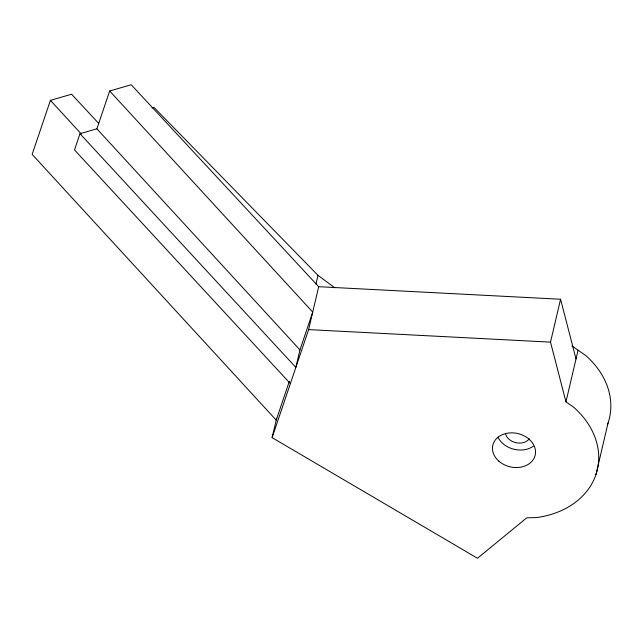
<?xml version="1.0" encoding="UTF-8"?>
<svg xmlns="http://www.w3.org/2000/svg" width="643" height="643" viewBox="0 0 643 643"><rect width="100%" height="100%" fill="white"/><g stroke="black" fill="none" stroke-linecap="round" stroke-linejoin="round"><path stroke-width="0.96" d="M290.371 383.63L74.508 149.915L79.989 133.712L96.9 128.809L109.68 90.993L131.212 84.747L318.687 286.706L560.575 299.244L550.512 342.14L565.961 401.843L573.636 407.188A85.599 67.177 13.2 0 1 536.318 517.607L526.77 517.816L477.484 558.253L272.11 437.65L276.675 418.191M109.68 90.993L312.731 312.088L299.951 349.913L295.844 367.418L79.989 133.712M315.946 284.102L317.996 275.349L153.966 107.397L152.045 107.96M272.11 437.65L308.624 329.602L318.687 286.706M565.961 401.843L578.073 350.194M595.948 474.59L608.069 422.941M98.717 123.44L71.59 94.216L50.411 100.356L32.15 154.384L276.217 420.144L289.35 381.283M308.624 329.602L550.512 342.14M571.957 345.942L585.749 355.531A85.599 67.177 13.2 0 1 607.41 424.774M317.996 275.349L334.85 287.815M96.9 128.809L299.951 349.913M50.411 100.356L81.34 134.033M560.575 299.244L576.024 358.947M529.334 438.799A13.061 10.248 13.2 0 1 516.482 442.818A13.061 10.248 13.2 0 1 505.639 434.33M533.409 446.162A21.766 17.08 13.2 0 1 498.028 437.192M498.839 461.135A21.766 17.08 13.2 0 0 534.831 456.401A21.766 17.08 13.2 0 0 508.324 433.06A21.766 17.08 13.2 0 0 498.839 461.135"/></g></svg>
